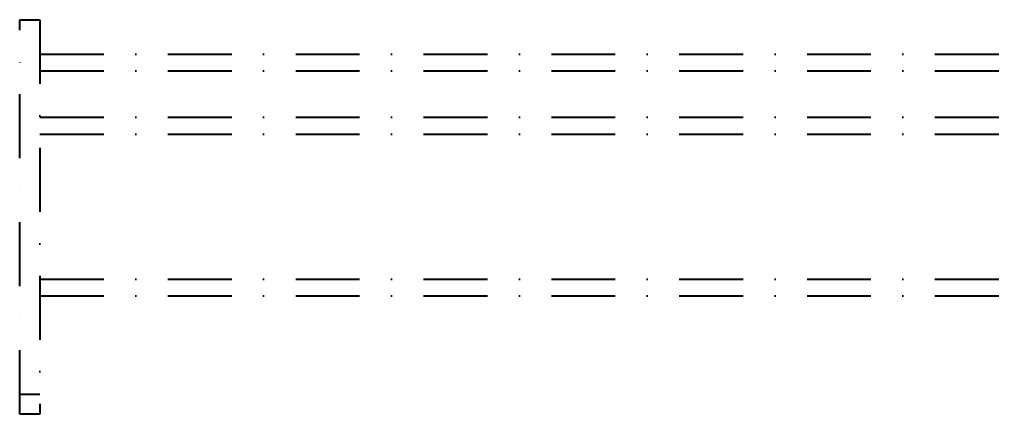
# Model space of a CAD drawing. Header units: millimetres. Extents: x 46649 to 61237, y -33954 to -18530.
# Drawn here: x 55423 to 56900, y -27985 to -27398 of the extents above; entities that cross this region are included whole.
import ezdxf

# ---------------------------------------------------------------- set-up
doc = ezdxf.new("R2010")
doc.units = ezdxf.units.MM
doc.linetypes.add('DASHDOT', pattern=[25.4, 12.7, -6.35, 0, -6.35])
doc.layers.add('eo-5', color=92, linetype='Continuous', lineweight=40)

msp = doc.modelspace()

# ---------------------------------------------------------------- linework, layer by layer
at = {"layer": 'eo-5', "linetype": 'DASHDOT', "ltscale": 7.5}
msp.add_lwpolyline([(55452.601572, -27985.012757), (55422.601572, -27985.012757), (55422.601572, -27397.632115), (55452.601572, -27397.632115)], close=True, dxfattribs=at)
for points in [[(55452.601572, -27448.712938), (57452.602372, -27448.712938)], [(55452.601572, -27473.712938), (57452.602372, -27473.712938)], [(55452.601572, -27542.824051), (57452.602372, -27542.824051)], [(55452.601572, -27567.824051), (57452.602372, -27567.824051)], [(55452.601572, -27783.770365), (57452.602372, -27783.770365)], [(55452.601572, -27808.770365), (57452.602372, -27808.770365)], [(55422.601572, -27955.012757), (55452.601572, -27955.012757)]]:
    msp.add_lwpolyline(points, dxfattribs=at)

doc.saveas('drawing.dxf')
